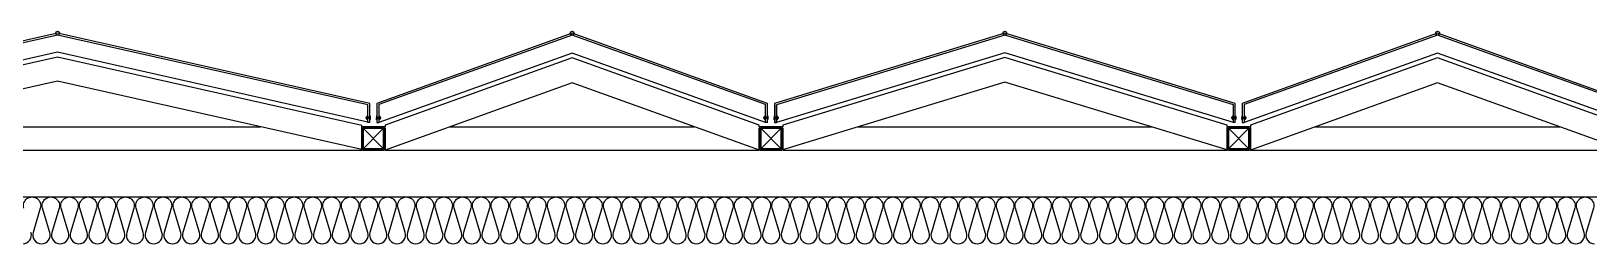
# Model space of a CAD drawing. Header units: millimetres. Extents: x -95754 to 177808, y 34455 to 150605.
# Drawn here: x 162972 to 166302, y 149005 to 149459 of the extents above; entities that cross this region are included whole.
import ezdxf

# ---------------------------------------------------------------- set-up
doc = ezdxf.new("R2010")
doc.units = ezdxf.units.MM
doc.header["$LTSCALE"] = 300
doc.linetypes.add('HID', pattern=[2.8, 1.8, -1])
for name, color, linetype in [('6FIN', 6, 'Continuous'), ('A-하지철물', 55, 'Continuous'), ('alucobond', 4, 'Continuous'), ('ISL', 251, 'Continuous'), ('mold', 4, 'Continuous'), ('SHEET', 6, 'Continuous')]:
    doc.layers.add(name, color=color, linetype=linetype)

# ---------------------------------------------------------------- blocks, each defined once
blk = doc.blocks.new('EX-1350')
at = {"layer": '6FIN', "elevation": 0}
for points in [[(3.2, 204.1), (46.8, 204.1, 0.414214), (50, 207.3), (50, 250.9, 0.414214), (46.8, 254.1), (3.2, 254.1, 0.414214), (0, 250.9), (0, 207.3, 0.414214)], [(1396.8, 204.1), (1353.2, 204.1, -0.414214), (1350, 207.3), (1350, 250.9, -0.414214), (1353.2, 254.1), (1396.8, 254.1, -0.414214), (1400, 250.9), (1400, 207.3, -0.414214)]]:
    blk.add_lwpolyline(points, format="xyb", close=True, dxfattribs=at)
at = {"layer": 'A-하지철물'}
for p, q in [((1350, 254.1), (50, 254.1)), ((1133.9, 204.1), (266.1, 204.1))]:
    blk.add_line(p, q, dxfattribs=at)
at = {"layer": 'A-하지철물', "elevation": 0}
for points in [[(49.7, 252.7), (700, 106.6), (1350.3, 252.7)], [(50, 254.1), (50, 201.4), (700, 55.3), (1350, 201.4), (1350, 254.1)]]:
    blk.add_lwpolyline(points, dxfattribs=at)
at = {"layer": 'A-하지철물'}
blk.add_circle((700, 4.1), 4.07, dxfattribs=at)
at = {"layer": 'alucobond', "color": 251, "linetype": 'HID', "ltscale": 10}
for p, q in [((30.2, 185.1), (41.5, 185.1)), ((31.5, 182.4), (31.5, 187.8)), ((31.5, 186.6), (39.5, 186.6)), ((31.5, 183.6), (39.5, 183.6)), ((32, 189.3), (32.5, 189.3)), ((32, 180.9), (32.5, 180.9)), ((32.5, 180.9), (32.5, 189.3)), ((38, 182.7), (38, 187.4)), ((39.5, 182.7), (39.5, 187.4)), ((1369.8, 185.1), (1358.5, 185.1)), ((1360.5, 182.7), (1360.5, 187.4)), ((1368.5, 186.6), (1360.5, 186.6)), ((1368.5, 183.6), (1360.5, 183.6)), ((1362, 182.7), (1362, 187.4)), ((1367.5, 180.9), (1367.5, 189.3)), ((1368, 189.3), (1367.5, 189.3)), ((1368, 180.9), (1367.5, 180.9)), ((1368.5, 182.4), (1368.5, 187.8))]:
    blk.add_line(p, q, dxfattribs=at)
at = {"layer": 'alucobond'}
for p, q in [((32.5, 195.1), (36.5, 195.1)), ((1367.5, 195.1), (1363.5, 195.1))]:
    blk.add_line(p, q, dxfattribs=at)
at = {"layer": 'alucobond', "color": 251, "linetype": 'HID', "ltscale": 10, "elevation": 0}
for points in [[(32, 189.3), (31.5, 187.8)], [(32, 180.9), (31.5, 182.4)], [(36.5, 194.2), (700, 45.1), (1363.5, 194.2)], [(1368, 189.3), (1368.5, 187.8)], [(1368, 180.9), (1368.5, 182.4)]]:
    blk.add_lwpolyline(points, dxfattribs=at)
at = {"layer": 'alucobond', "elevation": 0}
for points in [[(32.5, 195.1), (32.5, 154.1), (700, 4.1), (1367.5, 154.1), (1367.5, 195.1)], [(36.5, 195.1), (36.5, 157.3), (700, 8.2), (1363.5, 157.3), (1363.5, 195.1)]]:
    blk.add_lwpolyline(points, dxfattribs=at)
at = {"layer": 'alucobond', "color": 251, "linetype": 'HID', "ltscale": 10, "elevation": 0}
for points in [[(39.5, 186.6, -0.666667), (39.5, 183.6, -1.5)], [(1360.5, 186.6, 0.666667), (1360.5, 183.6, 1.5)]]:
    blk.add_lwpolyline(points, format="xyb", dxfattribs=at)
at = {"layer": 'alucobond', "color": 251, "linetype": 'HID', "ltscale": 10}
for centre, start, end in [((38.7, 187.4), 0, 180), ((38.7, 182.7), 180, 0), ((1361.3, 187.4), 0, 180), ((1361.3, 182.7), 180, 0)]:
    blk.add_arc(centre, 0.75, start, end, dxfattribs=at)
at = {"layer": 'mold', "color": 4, "elevation": 0}
for points in [[(25, 204.1), (25, 202.6)], [(1375, 204.1), (1375, 202.6)]]:
    blk.add_lwpolyline(points, dxfattribs=at)
at = {"layer": 'SHEET', "color": 8}
for p, q in [((46.8, 250.9), (3.2, 207.3)), ((3.2, 250.9), (46.8, 207.3)), ((1353.2, 250.9), (1396.8, 207.3)), ((1396.8, 250.9), (1353.2, 207.3))]:
    blk.add_line(p, q, dxfattribs=at)
at = {"layer": 'SHEET', "color": 8, "elevation": 0}
for points in [[(3.2, 207.3), (46.8, 207.3), (46.8, 250.9), (3.2, 250.9)], [(1396.8, 207.3), (1353.2, 207.3), (1353.2, 250.9), (1396.8, 250.9)]]:
    blk.add_lwpolyline(points, close=True, dxfattribs=at)
blk = doc.blocks.new('EX-850-1')
at = {"layer": '6FIN', "elevation": 0}
for points in [[(3.2, 204.1), (46.8, 204.1, 0.414214), (50, 207.3), (50, 250.9, 0.414214), (46.8, 254.1), (3.2, 254.1, 0.414214), (0, 250.9), (0, 207.3, 0.414214)], [(896.8, 204.1), (853.2, 204.1, -0.414214), (850, 207.3), (850, 250.9, -0.414214), (853.2, 254.1), (896.8, 254.1, -0.414214), (900, 250.9), (900, 207.3, -0.414214)]]:
    blk.add_lwpolyline(points, format="xyb", close=True, dxfattribs=at)
at = {"layer": 'A-하지철물'}
for p, q in [((850, 254.1), (50, 254.1)), ((710.9, 204.1), (189.1, 204.1))]:
    blk.add_line(p, q, dxfattribs=at)
at = {"layer": 'A-하지철물', "elevation": 0}
for points in [[(49.9, 254.1), (450, 110.3), (850.1, 254.1)], [(50, 204.1), (50, 200.9), (450, 57.2), (850, 200.9), (850, 204.1)]]:
    blk.add_lwpolyline(points, dxfattribs=at)
at = {"layer": 'A-하지철물'}
blk.add_circle((450, 4.1), 4.07, dxfattribs=at)
at = {"layer": 'alucobond', "color": 251, "linetype": 'HID', "ltscale": 10}
for p, q in [((30.2, 185.1), (41.5, 185.1)), ((31.5, 182.4), (31.5, 187.8)), ((31.5, 186.6), (39.5, 186.6)), ((31.5, 183.6), (39.5, 183.6)), ((32, 189.3), (32.5, 189.3)), ((32, 180.9), (32.5, 180.9)), ((32.5, 180.9), (32.5, 189.3)), ((38, 182.7), (38, 187.4)), ((39.5, 182.7), (39.5, 187.4)), ((869.8, 185.1), (858.5, 185.1)), ((860.5, 182.7), (860.5, 187.4)), ((868.5, 186.6), (860.5, 186.6)), ((868.5, 183.6), (860.5, 183.6)), ((862, 182.7), (862, 187.4)), ((867.5, 180.9), (867.5, 189.3)), ((868, 189.3), (867.5, 189.3)), ((868, 180.9), (867.5, 180.9)), ((868.5, 182.4), (868.5, 187.8))]:
    blk.add_line(p, q, dxfattribs=at)
at = {"layer": 'alucobond'}
for p, q in [((32.5, 195.1), (36.5, 195.1)), ((867.5, 195.1), (863.5, 195.1))]:
    blk.add_line(p, q, dxfattribs=at)
at = {"layer": 'alucobond', "color": 251, "linetype": 'HID', "ltscale": 10}
for points in [[(32, 189.3), (31.5, 187.8)], [(32, 180.9), (31.5, 182.4)], [(868, 189.3), (868.5, 187.8)], [(868, 180.9), (868.5, 182.4)]]:
    blk.add_lwpolyline(points, dxfattribs=at)
at = {"layer": 'alucobond', "elevation": 0}
for points in [[(32.5, 195.1), (32.5, 154.1), (450, 4.1), (867.5, 154.1), (867.5, 195.1)], [(36.5, 195.1), (36.5, 156.9), (450, 8.3), (863.5, 156.9), (863.5, 195.1)]]:
    blk.add_lwpolyline(points, dxfattribs=at)
at = {"layer": 'alucobond', "color": 251, "linetype": 'HID', "ltscale": 10, "elevation": 0}
blk.add_lwpolyline([(36.5, 195.1), (450, 46.6), (863.5, 195.1)], dxfattribs=at)
at = {"layer": 'alucobond', "color": 251, "linetype": 'HID', "ltscale": 10}
for points in [[(39.5, 186.6, -0.666667), (39.5, 183.6, -1.5)], [(860.5, 186.6, 0.666667), (860.5, 183.6, 1.5)]]:
    blk.add_lwpolyline(points, format="xyb", dxfattribs=at)
for centre, start, end in [((38.7, 187.4), 0, 180), ((38.7, 182.7), 180, 0), ((861.3, 187.4), 0, 180), ((861.3, 182.7), 180, 0)]:
    blk.add_arc(centre, 0.75, start, end, dxfattribs=at)
at = {"layer": 'mold', "color": 4}
for points in [[(25, 204.1), (25, 202.6)], [(875, 204.1), (875, 202.6)]]:
    blk.add_lwpolyline(points, dxfattribs=at)
at = {"layer": 'SHEET', "color": 8}
for p, q in [((46.8, 250.9), (3.2, 207.3)), ((3.2, 250.9), (46.8, 207.3)), ((853.2, 250.9), (896.8, 207.3)), ((896.8, 250.9), (853.2, 207.3))]:
    blk.add_line(p, q, dxfattribs=at)
at = {"layer": 'SHEET', "color": 8, "elevation": 0}
for points in [[(3.2, 207.3), (46.8, 207.3), (46.8, 250.9), (3.2, 250.9)], [(896.8, 207.3), (853.2, 207.3), (853.2, 250.9), (896.8, 250.9)]]:
    blk.add_lwpolyline(points, close=True, dxfattribs=at)
blk = doc.blocks.new('EX-1000')
at = {"layer": '6FIN', "elevation": 0}
for points in [[(3.2, 204.1), (46.8, 204.1, 0.414214), (50, 207.3), (50, 250.9, 0.414214), (46.8, 254.1), (3.2, 254.1, 0.414214), (0, 250.9), (0, 207.3, 0.414214)], [(1046.8, 204.1), (1003.2, 204.1, -0.414214), (1000, 207.3), (1000, 250.9, -0.414214), (1003.2, 254.1), (1046.8, 254.1, -0.414214), (1050, 250.9), (1050, 207.3, -0.414214)]]:
    blk.add_lwpolyline(points, format="xyb", close=True, dxfattribs=at)
at = {"layer": 'A-하지철물'}
for p, q in [((1000, 254.1), (50, 254.1)), ((838.4, 204.1), (211.6, 204.1))]:
    blk.add_line(p, q, dxfattribs=at)
at = {"layer": 'A-하지철물', "elevation": 0}
for points in [[(47.4, 254.1), (525, 108.6), (1002.6, 254.1)], [(50, 204.1), (50, 201), (525, 56.3), (1000, 201), (1000, 204.1)]]:
    blk.add_lwpolyline(points, dxfattribs=at)
at = {"layer": 'A-하지철물'}
blk.add_circle((525, 4.1), 4.07, dxfattribs=at)
at = {"layer": 'alucobond', "color": 251, "linetype": 'HID', "ltscale": 10}
for p, q in [((30.2, 185.1), (41.5, 185.1)), ((31.5, 182.4), (31.5, 187.8)), ((31.5, 186.6), (39.5, 186.6)), ((31.5, 183.6), (39.5, 183.6)), ((32, 189.3), (32.5, 189.3)), ((32, 180.9), (32.5, 180.9)), ((32.5, 180.9), (32.5, 189.3)), ((38, 182.7), (38, 187.4)), ((39.5, 182.7), (39.5, 187.4)), ((1019.8, 185.1), (1008.5, 185.1)), ((1010.5, 182.7), (1010.5, 187.4)), ((1018.5, 186.6), (1010.5, 186.6)), ((1018.5, 183.6), (1010.5, 183.6)), ((1012, 182.7), (1012, 187.4)), ((1017.5, 180.9), (1017.5, 189.3)), ((1018, 189.3), (1017.5, 189.3)), ((1018, 180.9), (1017.5, 180.9)), ((1018.5, 182.4), (1018.5, 187.8))]:
    blk.add_line(p, q, dxfattribs=at)
at = {"layer": 'alucobond'}
for p, q in [((32.5, 195.1), (36.5, 195.1)), ((1017.5, 195.1), (1013.5, 195.1))]:
    blk.add_line(p, q, dxfattribs=at)
at = {"layer": 'alucobond', "color": 251, "linetype": 'HID', "ltscale": 10, "elevation": 0}
for points in [[(32, 189.3), (31.5, 187.8)], [(32, 180.9), (31.5, 182.4)], [(36.5, 194.7), (525, 45.9), (1013.5, 194.7)], [(1018, 189.3), (1018.5, 187.8)], [(1018, 180.9), (1018.5, 182.4)]]:
    blk.add_lwpolyline(points, dxfattribs=at)
at = {"layer": 'alucobond', "elevation": 0}
for points in [[(32.5, 195.1), (32.5, 154.1), (525, 4.1), (1017.5, 154.1), (1017.5, 195.1)], [(36.5, 195.1), (36.5, 157), (525, 8.3), (1013.5, 157), (1013.5, 195.1)], [(1013.5, 195.1), (1013.5, 157.2)]]:
    blk.add_lwpolyline(points, dxfattribs=at)
at = {"layer": 'alucobond', "color": 251, "linetype": 'HID', "ltscale": 10, "elevation": 0}
for points in [[(39.5, 186.6, -0.666667), (39.5, 183.6, -1.5)], [(1010.5, 186.6, 0.666667), (1010.5, 183.6, 1.5)]]:
    blk.add_lwpolyline(points, format="xyb", dxfattribs=at)
at = {"layer": 'alucobond', "color": 251, "linetype": 'HID', "ltscale": 10}
for centre, start, end in [((38.7, 187.4), 0, 180), ((38.7, 182.7), 180, 0), ((1011.3, 187.4), 0, 180), ((1011.3, 182.7), 180, 0)]:
    blk.add_arc(centre, 0.75, start, end, dxfattribs=at)
at = {"layer": 'mold', "color": 4, "elevation": 0}
for points in [[(25, 204.1), (25, 202.6)], [(1025, 204.1), (1025, 202.6)]]:
    blk.add_lwpolyline(points, dxfattribs=at)
at = {"layer": 'SHEET', "color": 8}
for p, q in [((46.8, 250.9), (3.2, 207.3)), ((3.2, 250.9), (46.8, 207.3)), ((1003.2, 250.9), (1046.8, 207.3)), ((1046.8, 250.9), (1003.2, 207.3))]:
    blk.add_line(p, q, dxfattribs=at)
at = {"layer": 'SHEET', "color": 8, "elevation": 0}
for points in [[(3.2, 207.3), (46.8, 207.3), (46.8, 250.9), (3.2, 250.9)], [(1046.8, 207.3), (1003.2, 207.3), (1003.2, 250.9), (1046.8, 250.9)]]:
    blk.add_lwpolyline(points, close=True, dxfattribs=at)

msp = doc.modelspace()

# ---------------------------------------------------------------- linework, layer by layer
at = {"layer": 'ISL', "elevation": 0}
msp.add_lwpolyline([(101753.6, 149105), (168578.6, 149105)], dxfattribs=at)
for points in [[(162956.4, 149080.8, -1.372593), (162991.7, 149080.8), (162976.4, 149029.3, 0.509267), (162994, 149005, 0.509267), (163011.7, 149029.3), (162996.4, 149080.8, -1.372593), (163031.7, 149080.8), (163016.4, 149029.3, 0.509267), (163034, 149005, 0.509267), (163051.7, 149029.3), (163036.4, 149080.8, -1.372593), (163071.7, 149080.8), (163056.4, 149029.3, 0.509267), (163074, 149005, 0.509267), (163091.7, 149029.3), (163076.4, 149080.8, -1.372593), (163111.7, 149080.8), (163096.4, 149029.3, 0.509267), (163114, 149005, 0.509267), (163131.7, 149029.3), (163116.4, 149080.8, -1.372593), (163151.7, 149080.8), (163136.4, 149029.3, 0.509267), (163154, 149005, 0.509267), (163171.7, 149029.3), (163156.4, 149080.8, -1.372593), (163191.7, 149080.8), (163176.4, 149029.3, 0.509267), (163194, 149005, 0.509267), (163211.7, 149029.3), (163196.4, 149080.8, -1.372593), (163231.7, 149080.8), (163216.4, 149029.3, 0.509267), (163234, 149005, 0.509267), (163251.7, 149029.3), (163236.4, 149080.8, -1.372593), (163271.7, 149080.8), (163256.4, 149029.3, 0.509267), (163274, 149005, 0.509267), (163291.7, 149029.3), (163276.4, 149080.8, -1.372593), (163311.7, 149080.8), (163296.4, 149029.3, 0.509267), (163314, 149005, 0.509267), (163331.7, 149029.3), (163316.4, 149080.8, -1.372593), (163351.7, 149080.8), (163336.4, 149029.3, 0.509267), (163354, 149005, 0.509267), (163371.7, 149029.3), (163356.4, 149080.8, -1.372593), (163391.7, 149080.8), (163376.4, 149029.3, 0.509267), (163394, 149005, 0.509267), (163411.7, 149029.3), (163396.4, 149080.8, -1.372593), (163431.7, 149080.8), (163416.4, 149029.3, 0.509267), (163434, 149005, 0.509267), (163451.7, 149029.3), (163436.4, 149080.8, -1.372593), (163471.7, 149080.8), (163456.4, 149029.3, 0.509267), (163474, 149005, 0.509267), (163491.7, 149029.3), (163476.4, 149080.8, -1.372593), (163511.7, 149080.8), (163496.4, 149029.3, 0.509267), (163514, 149005, 0.509267), (163531.7, 149029.3), (163516.4, 149080.8, -1.372593), (163551.7, 149080.8), (163536.4, 149029.3, 0.509267), (163554.1, 149005, 0.509267), (163571.7, 149029.3), (163556.4, 149080.8, -1.372593), (163591.7, 149080.8), (163576.4, 149029.3, 0.509267), (163594.1, 149005, 0.509267), (163611.7, 149029.3), (163596.4, 149080.8, -1.372593), (163631.7, 149080.8), (163616.4, 149029.3, 0.509267), (163634.1, 149005, 0.509267), (163651.7, 149029.3), (163636.4, 149080.8, -1.372593), (163671.7, 149080.8), (163656.4, 149029.3, 0.509267), (163674.1, 149005, 0.509267), (163691.7, 149029.3), (163676.4, 149080.8, -1.372593), (163711.7, 149080.8), (163696.4, 149029.3, 0.509267), (163714.1, 149005, 0.509267), (163731.7, 149029.3), (163716.4, 149080.8, -1.372593), (163751.7, 149080.8), (163736.4, 149029.3, 0.509267), (163754.1, 149005, 0.509267), (163771.7, 149029.3), (163756.4, 149080.8, -1.372593), (163791.7, 149080.8), (163776.4, 149029.3, 0.509267), (163794.1, 149005, 0.509267), (163811.7, 149029.3), (163796.4, 149080.8, -1.372593), (163831.7, 149080.8), (163816.4, 149029.3, 0.509267), (163834.1, 149005, 0.509267), (163851.7, 149029.3), (163836.4, 149080.8, -1.372593), (163871.7, 149080.8), (163856.4, 149029.3, 0.509267), (163874.1, 149005, 0.509267), (163891.7, 149029.3), (163876.4, 149080.8, -1.372593), (163911.7, 149080.8), (163896.4, 149029.3, 0.509267), (163914.1, 149005, 0.509267), (163931.7, 149029.3), (163916.4, 149080.8, -1.372593), (163951.7, 149080.8), (163936.4, 149029.3, 0.509267), (163954.1, 149005, 0.509267), (163971.7, 149029.3), (163956.4, 149080.8, -1.372593), (163991.7, 149080.8), (163976.4, 149029.3, 0.509267), (163994.1, 149005, 0.509267), (164011.7, 149029.3), (163996.4, 149080.8, -1.372593), (164031.7, 149080.8), (164016.4, 149029.3, 0.509267), (164034.1, 149005, 0.509267), (164051.7, 149029.3), (164036.4, 149080.8, -1.372593), (164071.7, 149080.8), (164056.4, 149029.3, 0.509267), (164074.1, 149005, 0.509267), (164091.7, 149029.3), (164076.4, 149080.8, -1.372593), (164111.7, 149080.8), (164096.4, 149029.3, 0.509267), (164114.1, 149005, 0.509267), (164131.7, 149029.3), (164116.4, 149080.8, -1.372593), (164151.7, 149080.8), (164136.4, 149029.3, 0.509267), (164154.1, 149005, 0.509267), (164171.7, 149029.3), (164156.4, 149080.8, -1.372593), (164191.7, 149080.8), (164176.4, 149029.3, 0.509267), (164194.1, 149005, 0.509267), (164211.7, 149029.3), (164196.4, 149080.8, -1.372593), (164231.7, 149080.8), (164216.4, 149029.3, 0.509267), (164234.1, 149005, 0.509267), (164251.7, 149029.3), (164236.4, 149080.8, -1.372593), (164271.7, 149080.8), (164256.4, 149029.3, 0.509267), (164274.1, 149005, 0.509267), (164291.7, 149029.3), (164276.4, 149080.8, -1.372593), (164311.7, 149080.8), (164296.4, 149029.3, 0.509267), (164314.1, 149005, 0.509267), (164331.7, 149029.3), (164316.4, 149080.8, -1.372593), (164351.7, 149080.8), (164336.4, 149029.3, 0.509267), (164354.1, 149005, 0.509267), (164371.7, 149029.3), (164356.4, 149080.8, -1.372593), (164391.7, 149080.8), (164376.4, 149029.3, 0.509267), (164394.1, 149005, 0.509267), (164411.7, 149029.3), (164396.4, 149080.8, -1.372593), (164431.7, 149080.8), (164416.4, 149029.3, 0.509267), (164434.1, 149005, 0.509267), (164451.7, 149029.3), (164436.4, 149080.8, -1.372593), (164471.7, 149080.8), (164456.4, 149029.3, 0.509267), (164474.1, 149005, 0.509267), (164491.7, 149029.3), (164476.4, 149080.8, -1.372593), (164511.7, 149080.8), (164496.4, 149029.3, 0.509267), (164514.1, 149005, 0.509267), (164531.7, 149029.3), (164516.4, 149080.8, -1.372593), (164551.7, 149080.8), (164536.4, 149029.3, 0.509267), (164554.1, 149005, 0.509267), (164571.7, 149029.3), (164556.4, 149080.8, -1.372593), (164591.7, 149080.8), (164576.4, 149029.3, 0.509267), (164594.1, 149005, 0.509267), (164611.7, 149029.3), (164596.4, 149080.8, -1.372593), (164631.7, 149080.8), (164616.4, 149029.3, 0.509267), (164634.1, 149005, 0.509267), (164651.7, 149029.3), (164636.4, 149080.8, -1.372593), (164671.7, 149080.8), (164656.4, 149029.3, 0.509267), (164674.1, 149005, 0.509267), (164691.7, 149029.3), (164676.4, 149080.8, -1.372593), (164711.7, 149080.8), (164696.4, 149029.3, 0.509267), (164714.1, 149005, 0.509267), (164731.7, 149029.3), (164716.4, 149080.8, -1.372593), (164751.7, 149080.8), (164736.4, 149029.3, 0.509267), (164754.1, 149005, 0.509267), (164771.7, 149029.3), (164756.4, 149080.8, -1.372593), (164791.7, 149080.8), (164776.4, 149029.3, 0.509267), (164794.1, 149005, 0.509267), (164811.7, 149029.3), (164796.4, 149080.8, -1.372593), (164831.7, 149080.8), (164816.4, 149029.3, 0.509267), (164834.1, 149005, 0.509267), (164851.7, 149029.3), (164836.4, 149080.8, -1.372593), (164871.7, 149080.8), (164856.4, 149029.3, 0.509267), (164874.1, 149005, 0.509267), (164891.7, 149029.3), (164876.4, 149080.8, -1.372593), (164911.7, 149080.8), (164896.4, 149029.3, 0.509267), (164914.1, 149005, 0.509267), (164931.7, 149029.3), (164916.4, 149080.8, -1.372593), (164951.7, 149080.8), (164936.4, 149029.3, 0.509267), (164954.1, 149005, 0.509267), (164971.7, 149029.3), (164956.4, 149080.8, -1.372593), (164991.7, 149080.8), (164976.4, 149029.3, 0.509267), (164994.1, 149005, 0.509267), (165011.7, 149029.3), (164996.4, 149080.8, -1.372593), (165031.7, 149080.8), (165016.4, 149029.3, 0.509267), (165034.1, 149005, 0.509267), (165051.7, 149029.3), (165036.4, 149080.8, -1.372593), (165071.7, 149080.8), (165056.4, 149029.3, 0.509267), (165074.1, 149005, 0.509267), (165091.7, 149029.3), (165076.4, 149080.8, -1.372593), (165111.7, 149080.8), (165096.4, 149029.3, 0.509267), (165114.1, 149005, 0.509267), (165131.7, 149029.3), (165116.4, 149080.8, -1.372593), (165151.7, 149080.8), (165136.4, 149029.3, 0.509267), (165154.1, 149005, 0.509267), (165171.7, 149029.3), (165156.4, 149080.8, -1.372593), (165191.7, 149080.8), (165176.4, 149029.3, 0.509267), (165194.1, 149005, 0.509267), (165211.7, 149029.3), (165196.4, 149080.8, -1.372593), (165231.7, 149080.8), (165216.4, 149029.3, 0.509267), (165234.1, 149005, 0.509267), (165251.7, 149029.3), (165236.4, 149080.8, -1.372593), (165271.7, 149080.8), (165256.4, 149029.3, 0.509267), (165274.1, 149005, 0.509267), (165291.7, 149029.3), (165276.4, 149080.8, -1.372593), (165311.7, 149080.8), (165296.4, 149029.3, 0.509267), (165314.1, 149005, 0.509267), (165331.7, 149029.3), (165316.4, 149080.8, -1.372593), (165351.7, 149080.8), (165336.4, 149029.3, 0.509267), (165354.1, 149005, 0.509267), (165371.7, 149029.3), (165356.4, 149080.8, -1.372593), (165391.7, 149080.8), (165376.4, 149029.3, 0.509267), (165394.1, 149005, 0.509267), (165411.7, 149029.3), (165396.4, 149080.8, -1.372593), (165431.7, 149080.8), (165416.4, 149029.3, 0.509267), (165434.1, 149005, 0.509267), (165451.7, 149029.3), (165436.4, 149080.8, -1.372593), (165471.7, 149080.8), (165456.4, 149029.3, 0.509267), (165474.1, 149005, 0.509267), (165491.7, 149029.3), (165476.4, 149080.8, -1.372593), (165511.7, 149080.8), (165496.4, 149029.3, 0.509267), (165514.1, 149005, 0.509267), (165531.7, 149029.3), (165516.4, 149080.8, -1.372593), (165551.7, 149080.8), (165536.4, 149029.3, 0.509267), (165554.1, 149005, 0.509267), (165571.7, 149029.3), (165556.4, 149080.8, -1.372593), (165591.7, 149080.8), (165576.4, 149029.3, 0.509267), (165594.1, 149005, 0.509267), (165611.7, 149029.3), (165596.4, 149080.8, -1.372593), (165631.7, 149080.8), (165616.4, 149029.3, 0.509267), (165634.1, 149005, 0.509267), (165651.7, 149029.3), (165636.4, 149080.8, -1.372593), (165671.7, 149080.8), (165656.4, 149029.3, 0.509267), (165674.1, 149005, 0.509267), (165691.7, 149029.3), (165676.4, 149080.8, -1.372593), (165711.7, 149080.8), (165696.4, 149029.3, 0.509267), (165714.1, 149005, 0.509267), (165731.7, 149029.3), (165716.4, 149080.8, -1.372593), (165751.7, 149080.8), (165736.4, 149029.3, 0.509267), (165754.1, 149005, 0.509267), (165771.7, 149029.3), (165756.4, 149080.8, -1.372593), (165791.7, 149080.8), (165776.4, 149029.3, 0.509267), (165794.1, 149005, 0.509267), (165811.7, 149029.3), (165796.4, 149080.8, -1.372593), (165831.7, 149080.8), (165816.4, 149029.3, 0.509267), (165834.1, 149005, 0.509267), (165851.7, 149029.3), (165836.4, 149080.8, -1.372593), (165871.7, 149080.8), (165856.4, 149029.3, 0.509267), (165874.1, 149005, 0.509267), (165891.7, 149029.3), (165876.4, 149080.8, -1.372593), (165911.7, 149080.8), (165896.4, 149029.3, 0.509267), (165914.1, 149005, 0.509267), (165931.7, 149029.3), (165916.4, 149080.8, -1.372593), (165951.7, 149080.8), (165936.4, 149029.3, 0.509267), (165954.1, 149005, 0.509267), (165971.7, 149029.3), (165956.4, 149080.8, -1.372593), (165991.7, 149080.8), (165976.4, 149029.3, 0.509267), (165994.1, 149005, 0.509267), (166011.7, 149029.3), (165996.4, 149080.8, -1.372593), (166031.7, 149080.8), (166016.4, 149029.3, 0.509267), (166034.1, 149005, 0.509267), (166051.7, 149029.3), (166036.4, 149080.8, -1.372593), (166071.7, 149080.8), (166056.4, 149029.3, 0.509267), (166074.1, 149005, 0.509267), (166091.7, 149029.3), (166076.4, 149080.8, -1.372593), (166111.7, 149080.8), (166096.4, 149029.3, 0.509267), (166114.1, 149005, 0.509267), (166131.7, 149029.3), (166116.4, 149080.8, -1.372593), (166151.7, 149080.8), (166136.4, 149029.3, 0.509267), (166154.1, 149005, 0.509267), (166171.7, 149029.3), (166156.4, 149080.8, -1.372593), (166191.7, 149080.8), (166176.4, 149029.3, 0.509267), (166194.1, 149005, 0.509267), (166211.7, 149029.3), (166196.4, 149080.8, -1.372593), (166231.7, 149080.8), (166216.4, 149029.3, 0.509267), (166234.1, 149005, 0.509267), (166251.7, 149029.3), (166236.4, 149080.8, -1.372593), (166271.7, 149080.8), (166256.4, 149029.3, 0.509267), (166274.1, 149005, 0.509267), (166291.7, 149029.3), (166276.4, 149080.8, -1.372593), (166311.7, 149080.8), (166296.4, 149029.3, 0.509267), (166314.1, 149005, 0.509267)], [(162954, 149005, 0.509267), (162971.7, 149029.3)]]:
    msp.add_lwpolyline(points, format="xyb", dxfattribs=at)

# ---------------------------------------------------------------- block references
at = {"layer": 'A-하지철물', "rotation": 180}
for name, p in [('EX-1350', (163728.6, 149459.1)), ('EX-850-1', (164578.6, 149459.1)), ('EX-1000', (165578.6, 149459.1)), ('EX-850-1', (166428.6, 149459.1))]:
    msp.add_blockref(name, p, dxfattribs=at)

doc.saveas('drawing.dxf')
